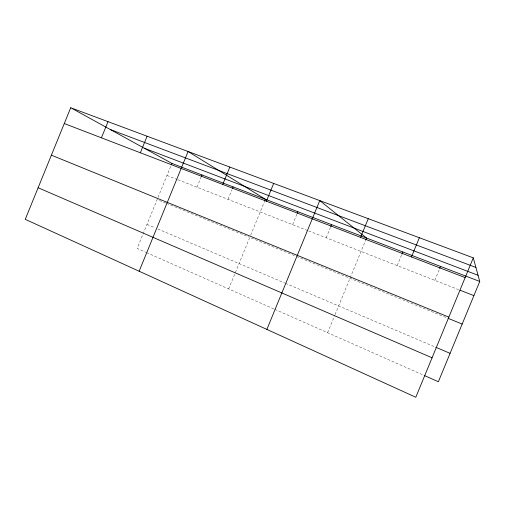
<?xml version="1.0" encoding="UTF-8"?>
<svg xmlns="http://www.w3.org/2000/svg" width="505" height="505" viewBox="0 0 505 505"><rect width="100%" height="100%" fill="white"/><g stroke="black" fill="none" stroke-linecap="round" stroke-linejoin="round"><path stroke-width="0.38" stroke-dasharray="2.52 1.89" d="M158.033 197.367L171.328 164.838M196.963 187.197L201.381 176.39M228.014 199.355L231.984 189.659M228.651 288.942L249.786 237.382L295.766 256.149M250.676 235.204L264.828 200.681M292.597 224.649L297.306 213.16M326.18 237.798L330.447 227.414M327.606 332.726L334.758 315.335M335.055 314.615L365.955 239.458M397.208 265.617L401.942 254.116M434.805 280.338L439.394 269.203M166.991 175.456L177.223 179.464M177.956 179.755L307.93 230.652M308.656 230.936L458.691 289.693M165.855 203.117L157.137 199.563L137.152 248.46L145.762 252.266M166.581 203.414L249.06 237.085M296.492 256.445L447.777 318.2M146.993 224.384L154.934 227.761M157.819 228.992L284.744 282.996M285.47 283.299L435.076 346.954M146.482 252.588L274.057 309.035M274.777 309.35L423.455 375.133"/><path stroke-width="0.76" d="M70.713 107.742L25.25 219.34L415.798 397.258L473.292 257.847L70.713 107.742L171.908 163.424L479.75 281.455L438.372 381.736L424.168 375.449M101.423 137.814L108.019 121.648M140.346 152.769L147.1 136.224M171.328 164.838L171.908 163.424M139.146 271.229L188.094 151.506L265.403 199.273L264.828 200.681M201.381 176.39L201.968 174.951M222.743 184.432L229.851 167.073M232.552 188.277L233.121 186.894M266.394 201.205L273.685 183.422M297.306 213.16L297.893 211.728M266.88 329.418L319.76 200.599L366.535 238.044L365.955 239.458M330.731 226.72L331.583 224.643M360.557 237.394L368.252 218.678M401.942 254.116L402.832 251.963M411.449 256.95L419.358 237.735M439.678 268.509L440.537 266.419M110.437 129.596L475.918 267.442M144.285 148.224L478.058 275.275M64.28 123.542L465.149 277.586M460.137 290.261L473.892 295.646M51.39 155.174L448.85 317.115M448.497 318.491L462.163 324.071M435.79 347.257L450.088 353.342M38.121 187.746L432.065 357.799M473.292 257.847L479.75 281.455"/></g></svg>
